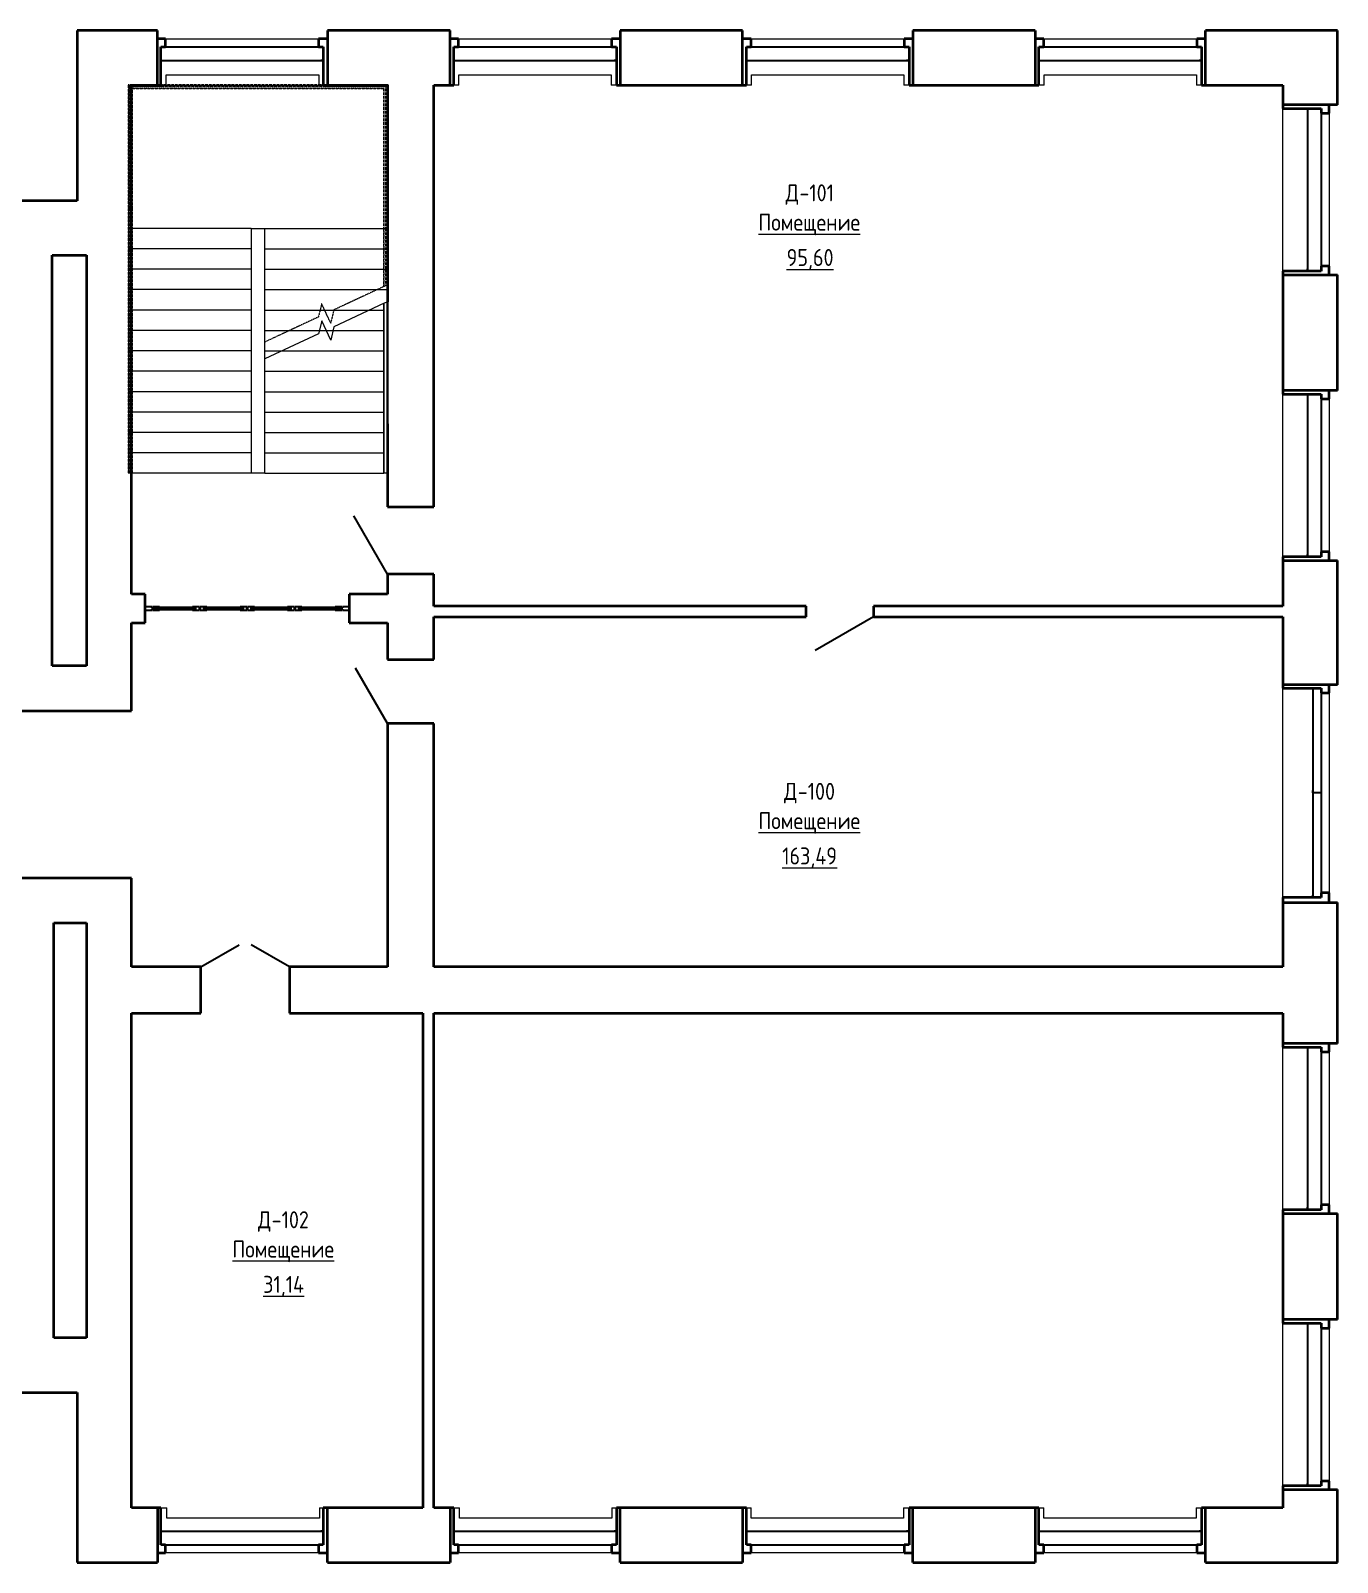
# Model space of a CAD drawing. Header units: millimetres. Extents: x -24 to 373619, y 275 to 149465.
# Drawn here: x 354286 to 373489, y 275 to 22795 of the extents above; entities that cross this region are included whole.
import ezdxf

# ---------------------------------------------------------------- set-up
doc = ezdxf.new("R2010")
doc.units = ezdxf.units.MM
doc.linetypes.add('ADSK_Сверху', pattern=[4.5, 3, -1.5])
for name, color, linetype, lineweight in [('Двери', 7, 'Continuous', 18), ('Каркас_Импост', 7, 'Continuous', 30), ('Лестницы', 7, 'Continuous', 18), ('Марки помещений', 7, 'Continuous', 18), ('Ограждение', 7, 'Continuous', 18), ('Окна', 7, 'Continuous', 18), ('Остекление', 7, 'Continuous', 30), ('Панель', 7, 'Continuous', 30), ('Перекрытия', 7, 'Continuous', 18), ('Поручни', 7, 'Continuous', 18), ('Стены', 7, 'Continuous', 18), ('Стены разрез', 7, 'Continuous', 40)]:
    doc.layers.add(name, color=color, linetype=linetype, lineweight=lineweight)
doc.styles.add('GOST Common_1', font='GOST Common.ttf', dxfattribs={"width": 0.9, "height": 250})

# ---------------------------------------------------------------- blocks, each defined once
blk = doc.blocks.new('Ограждение - Ограждение-578030-001_Весь этаж')
at = {"layer": 'Ограждение', "linetype": 'ADSK_Сверху'}
for p, q in [((355719, 22000), (355719, 20187)), ((359538, 22000), (355719, 22000)), ((355729, 21990), (355729, 20187)), ((359528, 21990), (355729, 21990)), ((355734, 21985), (355734, 20187)), ((359523, 21985), (355734, 21985)), ((355749, 21970), (355749, 20187)), ((359508, 21970), (355749, 21970)), ((355774, 21945), (355774, 20187)), ((359483, 21945), (355774, 21945)), ((355779, 21940), (355779, 20187)), ((359478, 21940), (355779, 21940)), ((359478, 19887), (359478, 21940)), ((359483, 19887), (359483, 21945)), ((359508, 19887), (359508, 21970)), ((359523, 19887), (359523, 21985)), ((359528, 19887), (359528, 21990)), ((359538, 19887), (359538, 22000)), ((355719, 20187), (355719, 16287)), ((355729, 20187), (355729, 16287)), ((355734, 20187), (355734, 16287)), ((355749, 20187), (355749, 16287)), ((355774, 20187), (355774, 16287)), ((355779, 20187), (355779, 16287)), ((359478, 19034), (359478, 19887)), ((359483, 19036), (359483, 19887)), ((359508, 19048), (359508, 19887)), ((359523, 19055), (359523, 19887)), ((359528, 19057), (359528, 19887)), ((359538, 19057), (359538, 19887)), ((355749, 16287), (355719, 16287)), ((355779, 16287), (355729, 16287)), ((355774, 16287), (355734, 16287))]:
    blk.add_line(p, q, dxfattribs=at)
at = {"layer": 'Поручни'}
for p, q in [((359483, 18786), (359478, 18784)), ((359478, 16287), (359478, 18784)), ((359523, 18805), (359483, 18786)), ((359523, 18805), (359483, 18786)), ((359523, 18805), (359483, 18786)), ((359483, 16287), (359483, 18786)), ((359528, 18807), (359523, 18805)), ((359529, 18807), (359523, 18805)), ((359529, 18807), (359523, 18805)), ((359523, 16287), (359523, 18805)), ((359528, 18804), (359528, 18807)), ((359538, 18807), (359529, 18807)), ((359538, 18807), (359529, 18807)), ((359538, 17014), (359538, 18807)), ((359483, 16287), (359478, 16287)), ((359523, 16287), (359483, 16287)), ((359529, 16287), (359523, 16287))]:
    blk.add_line(p, q, dxfattribs=at)
blk = doc.blocks.new('ИРНИТУ-Окно-ГОСТ23166-99_6_3_Створки - 2350 x 2350-686492-001_Весь этаж')
at = {"layer": 'Каркас_Импост'}
for p, q in [((-1233.1, -10), (1156.9, -10)), ((-1233.1, -210), (-1233.1, -10)), ((-1233.1, -10), (-1198.1, -10)), ((-1233.1, -210), (1156.9, -210)), ((-1233.1, -210), (-1198.1, -210)), ((1156.9, -10), (1121.9, -10)), ((1156.9, -210), (1121.9, -210)), ((1156.9, -210), (1156.9, -10))]:
    blk.add_line(p, q, dxfattribs=at)
blk = doc.blocks.new('ИРНИТУ_Дверь_Однопольная_ДеревяннаяВнутренняя_филенчатая - 900х2080 без верха-1341262-001_Весь этаж')
at = {"layer": 'Панель'}
blk.add_line((-470, 340), (344, 810), dxfattribs=at)
blk = doc.blocks.new('ИРНИТУ-Окно-ГОСТ23166-99_6_3_Створки - 2350 x 2350-796883-001_Весь этаж')
at = {"layer": 'Каркас_Импост'}
for p, q in [((-1233.1, 220), (1156.9, 220)), ((-1233.1, 220), (-1233.1, 20)), ((-1233.1, 220), (-1198.1, 220)), ((-1233.1, 20), (1156.9, 20)), ((-1233.1, 20), (-1198.1, 20)), ((1156.9, 220), (1121.9, 220)), ((1156.9, 20), (1121.9, 20)), ((1156.9, 220), (1156.9, 20))]:
    blk.add_line(p, q, dxfattribs=at)
blk = doc.blocks.new('ИРНИТУ-Окно-ГОСТ23166-99_4_2_Створки - 1520 x 2350-1257784-001_Весь этаж')
at = {"layer": 'Каркас_Импост'}
for p, q in [((-808.1, 220), (731.9, 220)), ((-808.1, 220), (-808.1, 100)), ((-808.1, 220), (-773.1, 220)), ((-808.1, 100), (731.9, 100)), ((-808.1, 100), (-773.1, 100)), ((731.9, 100), (696.9, 100)), ((731.9, 220), (716.9, 220)), ((731.9, 220), (731.9, 100))]:
    blk.add_line(p, q, dxfattribs=at)
blk = doc.blocks.new('ИРНИТУ-Окно-ГОСТ23166-99_4_2_Створки - 1520 x 2350-1257777-001_Весь этаж')
at = {"layer": 'Каркас_Импост'}
for p, q in [((-808.1, 220), (731.9, 220)), ((-808.1, 220), (-808.1, 100)), ((-808.1, 220), (-793.1, 220)), ((-808.1, 100), (731.9, 100)), ((-808.1, 100), (-773.1, 100)), ((731.9, 220), (696.9, 220)), ((731.9, 100), (696.9, 100)), ((731.9, 220), (731.9, 100))]:
    blk.add_line(p, q, dxfattribs=at)
blk = doc.blocks.new('Противодымная перегородка Тип1 - Противодымная перегородка Тип1-1279022-001_Весь этаж')
at = {"layer": 'Каркас_Импост'}
for p, q in [((-1400, 25), (-1500, 25)), ((-1500, 25), (-1500, -25)), ((-1400, 10), (-1400, 25)), ((-1290, 25), (-1390, 25)), ((-1390, 25), (-1390, 10)), ((-1290, 10), (-1290, 25)), ((-702.5, 25), (-802.5, 25)), ((-802.5, 25), (-802.5, 10)), ((-702.5, -25), (-702.5, 25)), ((-592.5, 25), (-692.5, 25)), ((-692.5, 25), (-692.5, -25)), ((-592.5, 10), (-592.5, 25)), ((-5, 25), (-105, 25)), ((-105, 25), (-105, 10)), ((-5, -25), (-5, 25)), ((105, 25), (5, 25)), ((5, 25), (5, -25)), ((105, 10), (105, 25)), ((692.5, 25), (592.5, 25)), ((592.5, 25), (592.5, 10)), ((692.5, -25), (692.5, 25)), ((802.5, 25), (702.5, 25)), ((702.5, 25), (702.5, -25)), ((802.5, 10), (802.5, 25)), ((1390, 25), (1290, 25)), ((1290, 25), (1290, 10)), ((1390, 10), (1390, 25)), ((1500, 25), (1400, 25)), ((1400, 25), (1400, 10)), ((1500, -25), (1500, 25)), ((-1500, -25), (-1400, -25)), ((-1400, -25), (-1400, -10)), ((-1390, -10), (-1390, -25)), ((-1390, -25), (-1290, -25)), ((-1290, -25), (-1290, -10)), ((-802.5, -10), (-802.5, -25)), ((-802.5, -25), (-702.5, -25)), ((-692.5, -25), (-592.5, -25)), ((-592.5, -25), (-592.5, -10)), ((-105, -10), (-105, -25)), ((-105, -25), (-5, -25)), ((5, -25), (105, -25)), ((105, -25), (105, -10)), ((592.5, -10), (592.5, -25)), ((592.5, -25), (692.5, -25)), ((702.5, -25), (802.5, -25)), ((802.5, -25), (802.5, -10)), ((1290, -10), (1290, -25)), ((1290, -25), (1390, -25)), ((1390, -25), (1390, -10)), ((1400, -10), (1400, -25)), ((1400, -25), (1500, -25))]:
    blk.add_line(p, q, dxfattribs=at)
at = {"layer": 'Каркас_Импост', "lineweight": 18}
for p, q in [((-1290, 25), (-802.5, 25)), ((-592.5, 25), (-105, 25)), ((105, 25), (592.5, 25)), ((802.5, 25), (1290, 25)), ((-802.5, -25), (-1290, -25)), ((-105, -25), (-592.5, -25)), ((592.5, -25), (105, -25)), ((1290, -25), (802.5, -25))]:
    blk.add_line(p, q, dxfattribs=at)
at = {"layer": 'Остекление', "lineweight": 18}
for p, q in [((-1400, 10), (-750, 10)), ((-1400, 10), (-1400, -10)), ((-750, -10), (-750, 10)), ((-650, 10), (-50, 10)), ((-650, 10), (-650, -10)), ((-50, -10), (-50, 10)), ((50, 10), (650, 10)), ((50, 10), (50, -10)), ((650, -10), (650, 10)), ((750, 10), (1400, 10)), ((750, 10), (750, -10)), ((1400, -10), (1400, 10)), ((-750, -10), (-1400, -10)), ((-50, -10), (-650, -10)), ((650, -10), (50, -10)), ((1400, -10), (750, -10))]:
    blk.add_line(p, q, dxfattribs=at)
blk = doc.blocks.new('AC_Дверь_Двупольная_ДеревяннаяВнутренняя_филенчатая_с_верхом - 1260х2080-539008-001_Весь этаж')
at = {"layer": 'Панель'}
for p, q in [((-650, 340), (-87, 665)), ((650, 340), (87, 665))]:
    blk.add_line(p, q, dxfattribs=at)
blk = doc.blocks.new('ИРНИТУ_Дверь_Однопольная_ДеревяннаяВнутренняя_филенчатая - 950х2250 _без верхней филенки_-1371051-001_Весь этаж')
at = {"layer": 'Панель'}
blk.add_line((-495, 80), (362, 575), dxfattribs=at)
blk = doc.blocks.new('ИРНИТУ_Дверь_Однопольная_ДеревяннаяВнутренняя_филенчатая - 950х2250 _без верхней филенки_-1369072-001_Весь этаж')
at = {"layer": 'Панель'}
blk.add_line((-495, 340), (362, 835), dxfattribs=at)

msp = doc.modelspace()

# ---------------------------------------------------------------- linework, layer by layer
at = {"layer": 'Лестницы', "linetype": 'ADSK_Сверху'}
for p, q in [((355729, 21990), (355729, 19887)), ((359529, 21990), (355729, 21990)), ((359529, 19887), (359529, 21990)), ((357529, 19887), (355729, 19887)), ((355729, 19887), (355729, 16287)), ((357529, 19887), (355729, 19887)), ((357529, 19887), (355769, 19887)), ((357529, 19887), (357729, 19887)), ((357529, 19887), (357529, 16287)), ((357729, 19887), (359529, 19887)), ((357729, 18218), (357729, 19887)), ((357729, 19887), (359529, 19887)), ((357729, 19887), (359529, 19887)), ((359529, 19057), (359529, 19887)), ((357529, 19587), (355729, 19587)), ((357529, 19587), (355729, 19587)), ((357529, 19587), (355769, 19587)), ((357729, 19587), (359529, 19587)), ((357729, 19587), (359529, 19587)), ((357729, 19587), (359529, 19587)), ((357529, 19287), (355729, 19287)), ((357529, 19287), (355729, 19287)), ((357529, 19287), (355769, 19287)), ((357729, 19287), (359529, 19287)), ((357729, 19287), (359529, 19287)), ((357729, 19287), (359529, 19287)), ((357529, 18987), (355729, 18987)), ((357529, 18987), (355729, 18987)), ((357529, 18987), (355769, 18987)), ((357729, 18987), (359379, 18987)), ((357729, 18987), (359379, 18987)), ((357729, 18987), (359529, 18987)), ((359529, 19057), (358742, 18690)), ((358563, 18779), (358515, 18585)), ((358695, 18496), (358563, 18779)), ((357529, 18687), (355729, 18687)), ((357529, 18687), (355729, 18687)), ((357529, 18687), (355769, 18687)), ((357729, 18687), (358540, 18687)), ((357729, 18687), (358540, 18687)), ((357729, 18687), (359272, 18687)), ((358515, 18585), (357729, 18218)), ((358605, 18687), (358741, 18687)), ((358605, 18687), (358741, 18687)), ((358742, 18690), (358695, 18496)), ((359272, 18687), (359478, 18687)), ((357529, 18387), (355729, 18387)), ((357529, 18387), (355729, 18387)), ((357529, 18387), (355769, 18387)), ((357729, 18387), (358092, 18387)), ((357729, 18387), (358092, 18387)), ((357729, 18387), (358528, 18387)), ((358528, 18387), (358629, 18387)), ((358629, 18387), (358729, 18387)), ((358729, 18387), (359478, 18387)), ((357529, 18087), (355729, 18087)), ((357529, 18087), (355729, 18087)), ((357529, 18087), (355769, 18087)), ((357729, 18087), (357985, 18087)), ((357985, 18087), (359478, 18087)), ((357529, 17787), (355729, 17787)), ((357529, 17787), (355729, 17787)), ((357529, 17787), (355769, 17787)), ((357729, 17787), (359478, 17787)), ((357529, 17487), (355729, 17487)), ((357529, 17487), (355729, 17487)), ((357529, 17487), (355769, 17487)), ((357729, 17487), (359478, 17487)), ((357529, 17187), (355729, 17187)), ((357529, 17187), (355729, 17187)), ((357529, 17187), (355769, 17187)), ((357729, 17187), (359478, 17187)), ((357529, 16887), (355729, 16887)), ((357529, 16887), (355729, 16887)), ((357529, 16887), (355769, 16887)), ((357729, 16887), (359478, 16887)), ((357529, 16587), (355729, 16587)), ((357529, 16587), (355729, 16587)), ((357529, 16587), (355769, 16587)), ((357729, 16587), (359478, 16587)), ((357529, 16287), (355729, 16287)), ((357729, 16287), (359478, 16287))]:
    msp.add_line(p, q, dxfattribs=at)
at = {"layer": 'Лестницы'}
for p, q in [((359529, 21990), (355769, 21990)), ((357529, 19887), (355769, 19887)), ((357529, 19887), (357729, 19887)), ((357529, 19887), (357529, 19587)), ((357729, 19887), (359529, 19887)), ((357729, 19587), (357729, 19887)), ((357529, 19587), (355769, 19587)), ((357529, 19587), (357529, 19287)), ((357729, 19287), (357729, 19587)), ((357729, 19587), (359529, 19587)), ((357529, 19287), (355769, 19287)), ((357529, 19287), (357529, 18987)), ((357729, 18987), (357729, 19287)), ((357729, 19287), (359529, 19287)), ((357529, 18987), (355769, 18987)), ((357529, 18987), (357529, 18687)), ((357729, 18687), (357729, 18987)), ((357729, 18987), (359529, 18987)), ((359483, 18786), (358742, 18440)), ((359529, 18807), (359523, 18805)), ((359529, 18804), (359529, 18807)), ((357529, 18687), (355769, 18687)), ((357529, 18687), (357529, 18387)), ((357729, 18387), (357729, 18687)), ((357729, 18687), (359272, 18687)), ((358563, 18529), (358515, 18335)), ((358695, 18246), (358563, 18529)), ((359272, 18687), (359478, 18687)), ((357529, 18387), (355769, 18387)), ((357529, 18387), (357529, 18087)), ((357729, 18087), (357729, 18387)), ((357729, 18387), (358528, 18387)), ((358515, 18335), (357729, 17968)), ((358528, 18387), (358629, 18387)), ((358629, 18387), (358729, 18387)), ((358742, 18440), (358695, 18246)), ((358729, 18387), (359478, 18387)), ((357529, 18087), (355769, 18087)), ((357529, 18087), (357529, 17787)), ((357729, 17968), (357729, 18087)), ((357729, 18087), (357985, 18087)), ((357985, 18087), (359478, 18087)), ((357729, 17787), (357729, 17968)), ((357529, 17787), (355769, 17787)), ((357529, 17787), (357529, 17487)), ((357729, 17487), (357729, 17787)), ((357729, 17787), (359478, 17787)), ((357529, 17487), (355769, 17487)), ((357529, 17487), (357529, 17187)), ((357729, 17187), (357729, 17487)), ((357729, 17487), (359478, 17487)), ((357529, 17187), (355769, 17187)), ((357529, 17187), (357529, 16887)), ((357729, 16887), (357729, 17187)), ((357729, 17187), (359478, 17187)), ((357529, 16887), (355769, 16887)), ((357529, 16887), (357529, 16587)), ((357729, 16587), (357729, 16887)), ((357729, 16887), (359478, 16887)), ((357529, 16587), (355769, 16587)), ((357529, 16587), (357529, 16287)), ((357729, 16287), (357729, 16587)), ((357729, 16587), (359478, 16587)), ((357529, 16287), (355769, 16287)), ((357729, 16287), (359478, 16287))]:
    msp.add_line(p, q, dxfattribs=at)
at = {"layer": 'Перекрытия'}
msp.add_line((357729, 16287), (355769, 16287), dxfattribs=at)
at = {"layer": 'Стены'}
for p, q in [((356267, 22675), (358517, 22675)), ((360574, 22675), (362824, 22675)), ((364874, 22675), (367124, 22675)), ((369174, 22675), (371424, 22675)), ((356279, 21995), (356279, 22145)), ((356279, 22145), (358519, 22145)), ((358519, 22145), (358519, 21995)), ((360579, 21995), (360579, 22145)), ((360579, 22145), (362819, 22145)), ((362819, 22145), (362819, 21995)), ((364879, 21995), (364879, 22145)), ((364879, 22145), (367119, 22145)), ((367119, 22145), (367119, 21995)), ((369179, 21995), (369179, 22145)), ((369179, 22145), (371419, 22145)), ((371419, 22145), (371419, 21995)), ((356279, 21995), (356197, 21995)), ((358587, 21995), (358519, 21995)), ((360579, 21995), (360504, 21995)), ((362894, 21995), (362819, 21995)), ((364879, 21995), (364804, 21995)), ((367194, 21995), (367119, 21995)), ((369179, 21995), (369104, 21995)), ((371494, 21995), (371419, 21995)), ((372689, 19260), (372689, 21650)), ((373369, 21580), (373369, 19330)), ((372689, 15060), (372689, 17450)), ((373369, 17380), (373369, 15130)), ((372689, 10050), (372689, 13130)), ((373369, 13060), (373369, 10120)), ((372689, 5460), (372689, 7850)), ((373369, 7780), (373369, 5530)), ((372689, 1400), (372689, 3790)), ((373369, 3720), (373369, 1470)), ((356197, 1075), (356289, 1075)), ((356289, 925), (356289, 1075)), ((358529, 925), (356289, 925)), ((358529, 1075), (358529, 925)), ((358529, 1075), (358587, 1075)), ((360504, 1075), (360589, 1075)), ((360589, 925), (360589, 1075)), ((362829, 925), (360589, 925)), ((362829, 1075), (362829, 925)), ((362829, 1075), (362894, 1075)), ((364804, 1075), (364874, 1075)), ((364874, 925), (364874, 1075)), ((367114, 925), (364874, 925)), ((367114, 1075), (367114, 925)), ((367114, 1075), (367194, 1075)), ((369104, 1075), (369174, 1075)), ((369174, 925), (369174, 1075)), ((371414, 925), (369174, 925)), ((371414, 1075), (371414, 925)), ((371414, 1075), (371494, 1075)), ((358517, 415), (356267, 415)), ((362824, 415), (360574, 415)), ((367124, 415), (364874, 415)), ((371424, 415), (369174, 415))]:
    msp.add_line(p, q, dxfattribs=at)
at = {"layer": 'Стены разрез'}
for p, q in [((356149, 22795), (354969, 22795)), ((354969, 22795), (354969, 20295)), ((356149, 21995), (356149, 22795)), ((360449, 22795), (358649, 22795)), ((358649, 22795), (358649, 21995)), ((360449, 21995), (360449, 22795)), ((364749, 22795), (362949, 22795)), ((362949, 22795), (362949, 21995)), ((364749, 21995), (364749, 22795)), ((369049, 22795), (367249, 22795)), ((367249, 22795), (367249, 21995)), ((369049, 22795), (369049, 21995)), ((373489, 22795), (371549, 22795)), ((371549, 21995), (371549, 22795)), ((373489, 21705), (373489, 22795)), ((356267, 22675), (356149, 22675)), ((356197, 21995), (356197, 22555)), ((356197, 22555), (356267, 22555)), ((356267, 22555), (356267, 22675)), ((358649, 22675), (358517, 22675)), ((358517, 22675), (358517, 22555)), ((358517, 22555), (358587, 22555)), ((358587, 22555), (358587, 21995)), ((360574, 22675), (360449, 22675)), ((360504, 21995), (360504, 22555)), ((360504, 22555), (360574, 22555)), ((360574, 22555), (360574, 22675)), ((362949, 22675), (362824, 22675)), ((362824, 22675), (362824, 22555)), ((362824, 22555), (362894, 22555)), ((362894, 22555), (362894, 21995)), ((364874, 22675), (364749, 22675)), ((364804, 21995), (364804, 22555)), ((364804, 22555), (364874, 22555)), ((364874, 22555), (364874, 22675)), ((367249, 22675), (367124, 22675)), ((367124, 22675), (367124, 22555)), ((367124, 22555), (367194, 22555)), ((367194, 22555), (367194, 21995)), ((369174, 22675), (369049, 22675)), ((369104, 21995), (369104, 22555)), ((369104, 22555), (369174, 22555)), ((369174, 22555), (369174, 22675)), ((371549, 22675), (371424, 22675)), ((371424, 22675), (371424, 22555)), ((371424, 22555), (371494, 22555)), ((371494, 22555), (371494, 21995)), ((355769, 21995), (356149, 21995)), ((355769, 14510), (355769, 21995)), ((356149, 21995), (356197, 21995)), ((358587, 21995), (358649, 21995)), ((358649, 21995), (359529, 21995)), ((359529, 21995), (359529, 18807)), ((360209, 21995), (360449, 21995)), ((360209, 15795), (360209, 21995)), ((360449, 21995), (360504, 21995)), ((362894, 21995), (362949, 21995)), ((362949, 21995), (364749, 21995)), ((364749, 21995), (364804, 21995)), ((367194, 21995), (367249, 21995)), ((367249, 21995), (369104, 21995)), ((371494, 21995), (372689, 21995)), ((372689, 21995), (372689, 21650)), ((373489, 21705), (372689, 21705)), ((372689, 21650), (373249, 21650)), ((373249, 21650), (373249, 21580)), ((373369, 21580), (373369, 21705)), ((373249, 21580), (373369, 21580)), ((354969, 20295), (353174, 20295)), ((354604, 19495), (355109, 19495)), ((354604, 13456), (354604, 19495)), ((355109, 19495), (355109, 13456)), ((372689, 19260), (372689, 17450)), ((373249, 19260), (372689, 19260)), ((372689, 19205), (373489, 19205)), ((373369, 19330), (373249, 19330)), ((373249, 19330), (373249, 19260)), ((373369, 19205), (373369, 19330)), ((373489, 17505), (373489, 19205)), ((373489, 17505), (372689, 17505)), ((372689, 17450), (373249, 17450)), ((373249, 17450), (373249, 17380)), ((373249, 17380), (373369, 17380)), ((373369, 17380), (373369, 17505)), ((359529, 17014), (359529, 15795)), ((359529, 15795), (360209, 15795)), ((373369, 15130), (373249, 15130)), ((373249, 15130), (373249, 15060)), ((373369, 15005), (373369, 15130)), ((372689, 15060), (372689, 14335)), ((373249, 15060), (372689, 15060)), ((372689, 15005), (373489, 15005)), ((373489, 13175), (373489, 15005)), ((359529, 14805), (359529, 14510)), ((360209, 14805), (359529, 14805)), ((360209, 14335), (360209, 14805)), ((355969, 14510), (355769, 14510)), ((355969, 14090), (355969, 14510)), ((359529, 14510), (358969, 14510)), ((358969, 14510), (358969, 14090)), ((365684, 14335), (360209, 14335)), ((365684, 14175), (365684, 14335)), ((372689, 14335), (366674, 14335)), ((366674, 14335), (366674, 14175)), ((355769, 12796), (355769, 14090)), ((355769, 14090), (355969, 14090)), ((358969, 14090), (359529, 14090)), ((359529, 14090), (359529, 13550)), ((360209, 13550), (360209, 14175)), ((360209, 14175), (365684, 14175)), ((366674, 14175), (372689, 14175)), ((372689, 14175), (372689, 13130)), ((359529, 13550), (360209, 13550)), ((355109, 13456), (354604, 13456)), ((373489, 13175), (372689, 13175)), ((372689, 13130), (373249, 13130)), ((373249, 13130), (373249, 13060)), ((373369, 13060), (373369, 13175)), ((373249, 13060), (373369, 13060)), ((353944, 12796), (355769, 12796)), ((359529, 12610), (359529, 9030)), ((360209, 12610), (359529, 12610)), ((360209, 9030), (360209, 12610)), ((355769, 10336), (353969, 10336)), ((355769, 9030), (355769, 10336)), ((372689, 10050), (372689, 9030)), ((373249, 10050), (372689, 10050)), ((372689, 9975), (373489, 9975)), ((373369, 10120), (373249, 10120)), ((373249, 10120), (373249, 10050)), ((373369, 9975), (373369, 10120)), ((373489, 7905), (373489, 9975)), ((354629, 3575), (354629, 9676)), ((354629, 9676), (355109, 9676)), ((355109, 9676), (355109, 3575)), ((356789, 9030), (355769, 9030)), ((356789, 8350), (356789, 9030)), ((359529, 9030), (358089, 9030)), ((358089, 9030), (358089, 8350)), ((372689, 9030), (360209, 9030)), ((355769, 1075), (355769, 8350)), ((355769, 8350), (356789, 8350)), ((358089, 8350), (360049, 8350)), ((360049, 8350), (360049, 1075)), ((360209, 1075), (360209, 8350)), ((360209, 8350), (372689, 8350)), ((372689, 8350), (372689, 7850)), ((373489, 7905), (372689, 7905)), ((373369, 7780), (373369, 7905)), ((372689, 7850), (373249, 7850)), ((373249, 7850), (373249, 7780)), ((373249, 7780), (373369, 7780)), ((372689, 5460), (372689, 3790)), ((373249, 5460), (372689, 5460)), ((372689, 5405), (373489, 5405)), ((373369, 5530), (373249, 5530)), ((373249, 5530), (373249, 5460)), ((373369, 5405), (373369, 5530)), ((373489, 3845), (373489, 5405)), ((373489, 3845), (372689, 3845)), ((373369, 3720), (373369, 3845)), ((372689, 3790), (373249, 3790)), ((373249, 3790), (373249, 3720)), ((373249, 3720), (373369, 3720)), ((355109, 3575), (354629, 3575)), ((353264, 2775), (354969, 2775)), ((354969, 2775), (354969, 275)), ((372689, 1400), (372689, 1075)), ((373249, 1400), (372689, 1400)), ((373369, 1470), (373249, 1470)), ((373249, 1470), (373249, 1400)), ((373369, 1345), (373369, 1470)), ((372689, 1345), (373489, 1345)), ((373489, 275), (373489, 1345)), ((356197, 1075), (355769, 1075)), ((356149, 1075), (356149, 275)), ((356197, 535), (356197, 1075)), ((360049, 1075), (358587, 1075)), ((358587, 1075), (358587, 535)), ((358649, 275), (358649, 1075)), ((360504, 1075), (360209, 1075)), ((360449, 1075), (360449, 275)), ((360504, 535), (360504, 1075)), ((364804, 1075), (362894, 1075)), ((362894, 1075), (362894, 535)), ((362949, 275), (362949, 1075)), ((364749, 1075), (364749, 275)), ((364804, 535), (364804, 1075)), ((369104, 1075), (367194, 1075)), ((367194, 1075), (367194, 535)), ((367249, 275), (367249, 1075)), ((369049, 1075), (369049, 275)), ((369104, 535), (369104, 1075)), ((372689, 1075), (371494, 1075)), ((371494, 1075), (371494, 535)), ((371549, 275), (371549, 1075)), ((356267, 535), (356197, 535)), ((356267, 415), (356267, 535)), ((358587, 535), (358517, 535)), ((358517, 535), (358517, 415)), ((360574, 535), (360504, 535)), ((360574, 415), (360574, 535)), ((362894, 535), (362824, 535)), ((362824, 535), (362824, 415)), ((364874, 535), (364804, 535)), ((364874, 415), (364874, 535)), ((367194, 535), (367124, 535)), ((367124, 535), (367124, 415)), ((369174, 535), (369104, 535)), ((369174, 415), (369174, 535)), ((371494, 535), (371424, 535)), ((371424, 535), (371424, 415)), ((354969, 275), (356149, 275)), ((356149, 415), (356267, 415)), ((358517, 415), (358649, 415)), ((358649, 275), (360449, 275)), ((360449, 415), (360574, 415)), ((362824, 415), (362949, 415)), ((362949, 275), (364749, 275)), ((364749, 415), (364874, 415)), ((367124, 415), (367249, 415)), ((367249, 275), (369049, 275)), ((369049, 415), (369174, 415)), ((371424, 415), (371549, 415)), ((371549, 275), (373489, 275))]:
    msp.add_line(p, q, dxfattribs=at)

# ---------------------------------------------------------------- block references
at = {"layer": 'Двери'}
for name, p, rotation in [('ИРНИТУ_Дверь_Однопольная_ДеревяннаяВнутренняя_филенчатая - 950х2250 _без верхней филенки_-1369072-001_Весь этаж', (359869, 15300), 90.00000000000006), ('ИРНИТУ_Дверь_Однопольная_ДеревяннаяВнутренняя_филенчатая - 950х2250 _без верхней филенки_-1371051-001_Весь этаж', (366179, 14255), 180), ('ИРНИТУ_Дверь_Однопольная_ДеревяннаяВнутренняя_филенчатая - 900х2080 без верха-1341262-001_Весь этаж', (359869, 13080), 90.00000000000006)]:
    msp.add_blockref(name, p, dxfattribs=dict(at, rotation=rotation))
for name, p in [('Противодымная перегородка Тип1 - Противодымная перегородка Тип1-1279022-001_Весь этаж', (357469, 14300)), ('AC_Дверь_Двупольная_ДеревяннаяВнутренняя_филенчатая_с_верхом - 1260х2080-539008-001_Весь этаж', (357439, 8690))]:
    msp.add_blockref(name, p, dxfattribs=at)
at = {"layer": 'Ограждение'}
msp.add_blockref('Ограждение - Ограждение-578030-001_Весь этаж', (0, 0), dxfattribs=at)
at = {"layer": 'Окна'}
for name, p in [('ИРНИТУ-Окно-ГОСТ23166-99_6_3_Створки - 2350 x 2350-796883-001_Весь этаж', (357430, 22335)), ('ИРНИТУ-Окно-ГОСТ23166-99_6_3_Створки - 2350 x 2350-796883-001_Весь этаж', (361737, 22335)), ('ИРНИТУ-Окно-ГОСТ23166-99_6_3_Створки - 2350 x 2350-796883-001_Весь этаж', (366037, 22335)), ('ИРНИТУ-Окно-ГОСТ23166-99_6_3_Створки - 2350 x 2350-796883-001_Весь этаж', (370337, 22335)), ('ИРНИТУ-Окно-ГОСТ23166-99_6_3_Створки - 2350 x 2350-686492-001_Весь этаж', (357430, 745)), ('ИРНИТУ-Окно-ГОСТ23166-99_6_3_Створки - 2350 x 2350-686492-001_Весь этаж', (361737, 745)), ('ИРНИТУ-Окно-ГОСТ23166-99_6_3_Створки - 2350 x 2350-686492-001_Весь этаж', (366037, 745)), ('ИРНИТУ-Окно-ГОСТ23166-99_6_3_Створки - 2350 x 2350-686492-001_Весь этаж', (370337, 745))]:
    msp.add_blockref(name, p, dxfattribs=at)
at = {"layer": 'Окна', "rotation": 270}
for name, p in [('ИРНИТУ-Окно-ГОСТ23166-99_6_3_Створки - 2350 x 2350-796883-001_Весь этаж', (373029, 20417)), ('ИРНИТУ-Окно-ГОСТ23166-99_6_3_Створки - 2350 x 2350-796883-001_Весь этаж', (373029, 16217)), ('ИРНИТУ-Окно-ГОСТ23166-99_4_2_Створки - 1520 x 2350-1257784-001_Весь этаж', (373029, 12322)), ('ИРНИТУ-Окно-ГОСТ23166-99_4_2_Створки - 1520 x 2350-1257777-001_Весь этаж', (373029, 10782)), ('ИРНИТУ-Окно-ГОСТ23166-99_6_3_Створки - 2350 x 2350-796883-001_Весь этаж', (373029, 6617)), ('ИРНИТУ-Окно-ГОСТ23166-99_6_3_Створки - 2350 x 2350-796883-001_Весь этаж', (373029, 2557))]:
    msp.add_blockref(name, p, dxfattribs=at)

# ---------------------------------------------------------------- texts
at = {"layer": 'Марки помещений', "lineweight": 9, "char_height": 250, "attachment_point": 1, "style": 'GOST Common_1'}
for s, insert, width in [('\\fGOST Common|b0|i0|c204|p34|;\\W.9;Д', (365381, 20535), 245.32), ('-101', (365583, 20535), 663.8), ('\\LПомещение', (364981, 20104), 1875.95), ('\\L95,60', (365395, 19585), 873.04), ('\\fGOST Common|b0|i0|c204|p34|;\\W.9;Д', (365357, 11736), 245.32), ('-100', (365559, 11736), 721.52), ('\\LПомещение', (364981, 11305), 1875.95), ('\\L163,49', (365330, 10786), 1031.77), ('\\fGOST Common|b0|i0|c204|p34|;\\W.9;Д', (357626, 5437), 245.32), ('-102', (357828, 5437), 721.52), ('\\LПомещение', (357250, 5006), 1875.95), ('\\L31,14', (357703, 4487), 779.24)]:
    msp.add_mtext(s, dxfattribs=dict(at, insert=insert, width=width))

doc.saveas('drawing.dxf')
